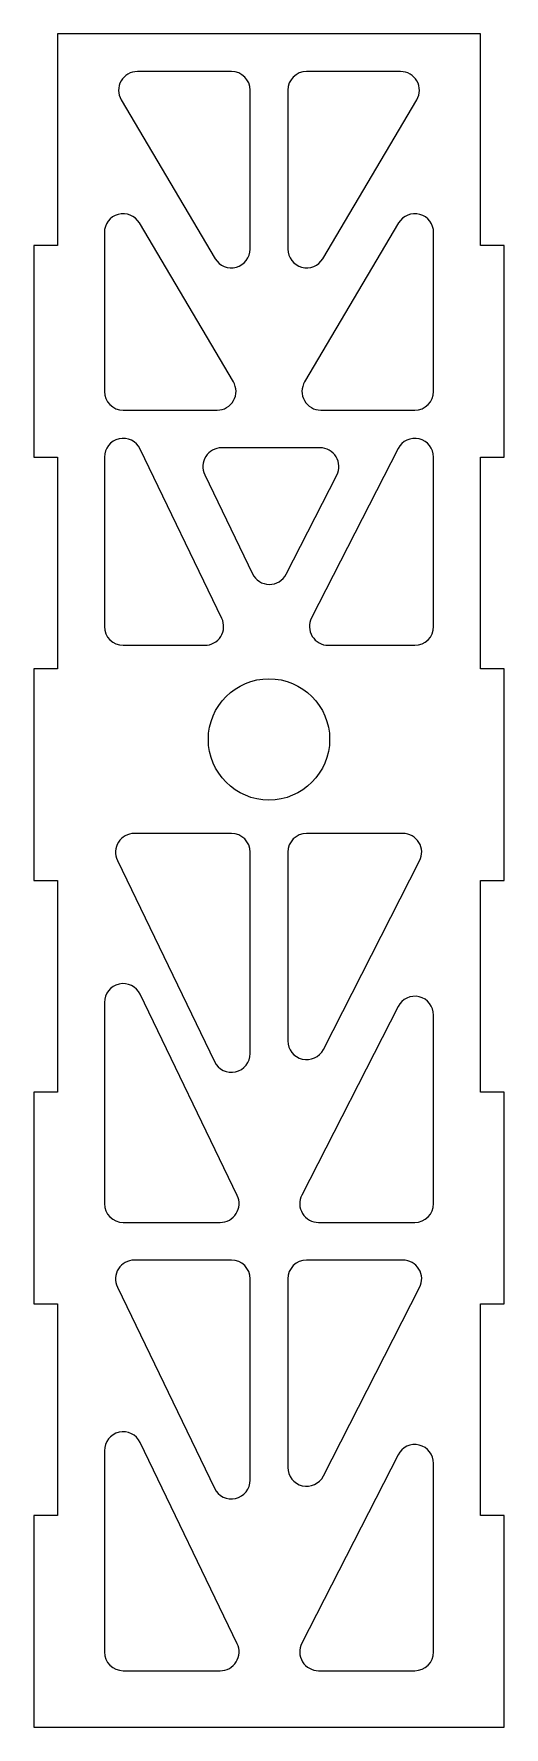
# Model space of a CAD drawing. Header units: inches. Extents: x -1.25 to 1.25, y -2.24 to 6.76.
import ezdxf

# ---------------------------------------------------------------- set-up
doc = ezdxf.new("R2010")
doc.units = ezdxf.units.IN
doc.header["$MEASUREMENT"] = 0

msp = doc.modelspace()

# ---------------------------------------------------------------- linework, layer by layer
at = {"color": 7, "linetype": 'Continuous', "lineweight": 25}
for p, q in [((1.125, 6.7618), (-1.125, 6.7618)), ((-1.125, 6.7618), (-1.125, 5.6368)), ((1.125, 5.6368), (1.125, 6.7618)), ((-0.2, 6.5618), (-0.6996, 6.5618)), ((0.6996, 6.5618), (0.2, 6.5618)), ((-0.7857, 6.4109), (-0.2861, 5.5669)), ((-0.1, 5.6179), (-0.1, 6.4618)), ((0.1, 6.4618), (0.1, 5.6179)), ((0.2861, 5.5669), (0.7857, 6.4109)), ((-0.875, 5.7058), (-0.875, 4.8618)), ((-0.1893, 4.9128), (-0.6889, 5.7568)), ((0.6889, 5.7568), (0.1893, 4.9128)), ((0.875, 4.8618), (0.875, 5.7058)), ((-1.25, 5.6368), (-1.25, 4.5118)), ((-1.125, 5.6368), (-1.25, 5.6368)), ((1.25, 5.6368), (1.125, 5.6368)), ((1.25, 4.5118), (1.25, 5.6368)), ((-0.775, 4.7618), (-0.2754, 4.7618)), ((0.2754, 4.7618), (0.775, 4.7618)), ((-1.25, 4.5118), (-1.125, 4.5118)), ((-1.125, 4.5118), (-1.125, 3.3868)), ((-0.875, 4.5118), (-0.875, 3.6118)), ((-0.2509, 3.6553), (-0.6849, 4.5553)), ((0.2713, 4.5618), (-0.2513, 4.5618)), ((0.6859, 4.5573), (0.2264, 3.6573)), ((0.875, 3.6118), (0.875, 4.5118)), ((1.125, 3.3868), (1.125, 4.5118)), ((1.125, 4.5118), (1.25, 4.5118)), ((-0.3414, 4.4184), (-0.0875, 3.892)), ((0.0916, 3.89), (0.3604, 4.4164)), ((-0.775, 3.5118), (-0.341, 3.5118)), ((0.3154, 3.5118), (0.775, 3.5118)), ((-1.125, 3.3868), (-1.25, 3.3868)), ((-1.25, 3.3868), (-1.25, 2.2618)), ((1.25, 3.3868), (1.125, 3.3868)), ((1.25, 2.2618), (1.25, 3.3868)), ((-0.2, 2.5118), (-0.7158, 2.5118)), ((0.7117, 2.5118), (0.2, 2.5118)), ((-0.8058, 2.3684), (-0.2901, 1.299)), ((-0.1, 1.3424), (-0.1, 2.4118)), ((0.1, 2.4118), (0.1, 1.4098)), ((0.2891, 1.3644), (0.8007, 2.3664)), ((-1.25, 2.2618), (-1.125, 2.2618)), ((-1.125, 2.2618), (-1.125, 1.1368)), ((1.125, 1.1368), (1.125, 2.2618)), ((1.125, 2.2618), (1.25, 2.2618)), ((-0.1692, 0.5878), (-0.6849, 1.6573)), ((-0.875, 1.6139), (-0.875, 0.5444)), ((0.6859, 1.5919), (0.1743, 0.5899)), ((0.875, 0.5444), (0.875, 1.5464)), ((-1.125, 1.1368), (-1.25, 1.1368)), ((-1.25, 1.1368), (-1.25, 0.0118)), ((1.25, 1.1368), (1.125, 1.1368)), ((1.25, 0.0118), (1.25, 1.1368)), ((-0.775, 0.4444), (-0.2592, 0.4444)), ((0.2633, 0.4444), (0.775, 0.4444)), ((-0.2, 0.2444), (-0.7158, 0.2444)), ((0.7117, 0.2444), (0.2, 0.2444)), ((-0.8058, 0.101), (-0.2901, -0.9685)), ((-0.1, -0.9251), (-0.1, 0.1444)), ((0.1, 0.1444), (0.1, -0.8576)), ((0.2891, -0.9031), (0.8007, 0.0989)), ((-1.25, 0.0118), (-1.125, 0.0118)), ((-1.125, 0.0118), (-1.125, -1.1132)), ((1.125, -1.1132), (1.125, 0.0118)), ((1.125, 0.0118), (1.25, 0.0118)), ((-0.875, -0.7687), (-0.875, -1.8382)), ((-0.1692, -1.7947), (-0.6849, -0.7253)), ((0.6859, -0.7907), (0.1743, -1.7927)), ((0.875, -1.8382), (0.875, -0.8362)), ((-1.125, -1.1132), (-1.25, -1.1132)), ((-1.25, -1.1132), (-1.25, -2.2382)), ((1.25, -1.1132), (1.125, -1.1132)), ((1.25, -2.2382), (1.25, -1.1132)), ((-0.775, -1.9382), (-0.2592, -1.9382)), ((0.2633, -1.9382), (0.775, -1.9382)), ((-1.25, -2.2382), (1.25, -2.2382))]:
    msp.add_line(p, q, dxfattribs=at)
msp.add_circle((0, 3.0118), 0.3225, dxfattribs=at)
for centre, start, end in [((-0.6996, 6.4618), 90, 210.6236), ((-0.2, 6.4618), 0, 90), ((0.2, 6.4618), 90, 180), ((0.6996, 6.4618), 329.3764, 90), ((-0.775, 5.7058), 30.6236, 180), ((0.775, 5.7058), 0, 149.3764), ((-0.2, 5.6179), 210.6236, 360), ((0.2, 5.6179), 180, 329.3764), ((-0.775, 4.8618), 180, 270), ((-0.2754, 4.8618), 270, 30.6236), ((0.2754, 4.8618), 149.3764, 270), ((0.775, 4.8618), 270, 0), ((-0.775, 4.5118), 25.74605, 180), ((0.775, 4.5118), 0, 152.94963), ((-0.2513, 4.4618), 90, 205.74605), ((0.2713, 4.4618), 332.94963, 90), ((0.0026, 3.9355), 205.74605, 332.94963), ((-0.775, 3.6118), 180, 270), ((-0.341, 3.6118), 270, 25.74605), ((0.3154, 3.6118), 152.94963, 270), ((0.775, 3.6118), 270, 0), ((-0.7158, 2.4118), 90, 205.74605), ((-0.2, 2.4118), 0, 90), ((0.2, 2.4118), 90, 180), ((0.7117, 2.4118), 332.94963, 90), ((-0.775, 1.6139), 25.74605, 180), ((0.775, 1.5464), 360, 152.94963), ((0.2, 1.4098), 180, 332.94963), ((-0.2, 1.3424), 205.74605, 360), ((-0.775, 0.5444), 180, 270), ((-0.2592, 0.5444), 270, 25.74605), ((0.2633, 0.5444), 152.94963, 270), ((0.775, 0.5444), 270, 0), ((-0.7158, 0.1444), 90, 205.74605), ((-0.2, 0.1444), 0, 90), ((0.2, 0.1444), 90, 180), ((0.7117, 0.1444), 332.94963, 90), ((-0.775, -0.7687), 25.74605, 180), ((0.775, -0.8362), 360, 152.94963), ((0.2, -0.8576), 180, 332.94963), ((-0.2, -0.9251), 205.74605, 360), ((-0.2592, -1.8382), 270, 25.74605), ((0.2633, -1.8382), 152.94963, 270), ((-0.775, -1.8382), 180, 270), ((0.775, -1.8382), 270, 0)]:
    msp.add_arc(centre, 0.1, start, end, dxfattribs=at)

doc.saveas('drawing.dxf')
